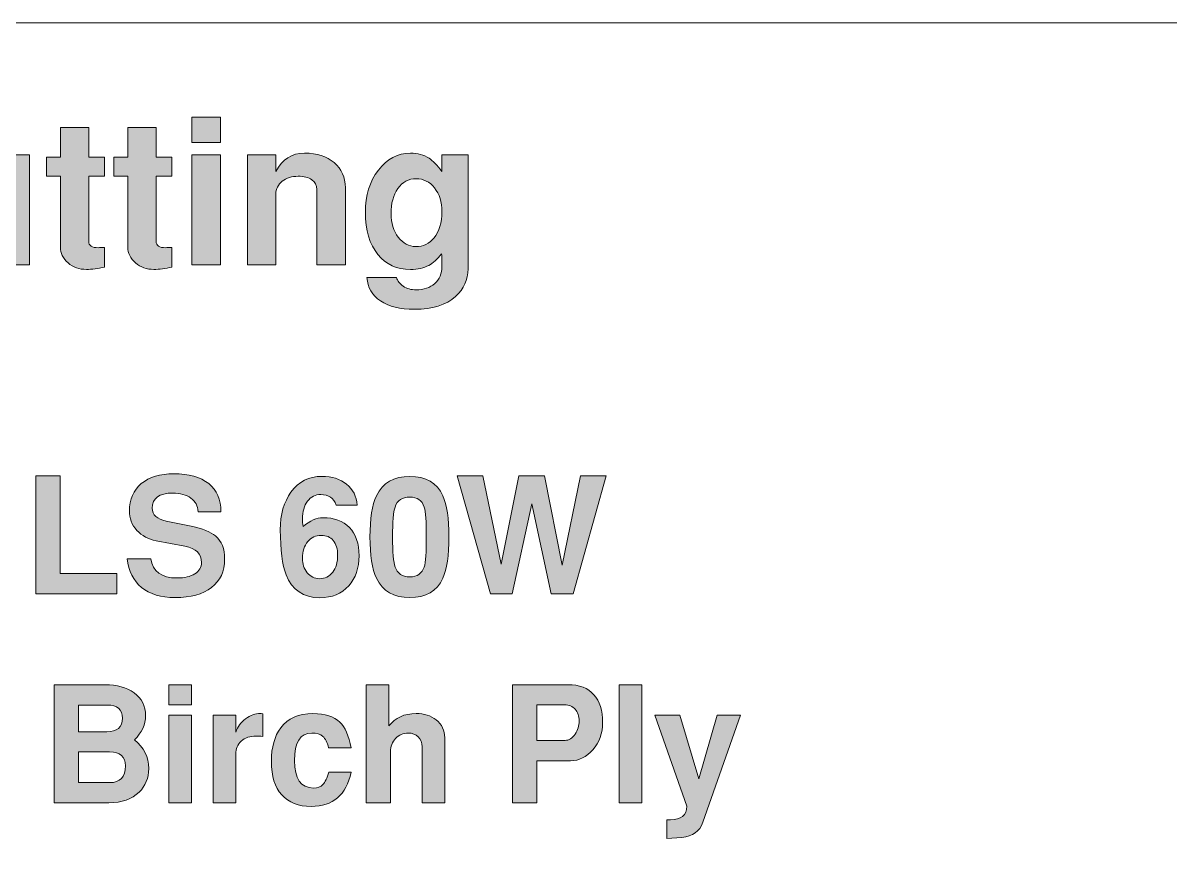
# Model space of a CAD drawing. Header units: inches. Extents: x 0.86 to 4.8, y -4.42 to -0.47.
# Drawn here: x 1.957 to 3.137, y -1.322 to -0.467 of the extents above; entities that cross this region are included whole.
import ezdxf

# ---------------------------------------------------------------- set-up
doc = ezdxf.new("R2010")
doc.units = ezdxf.units.IN
doc.header["$MEASUREMENT"] = 0
doc.layers.add('Layer 1', color=7, linetype='Continuous')

# ---------------------------------------------------------------- blocks, each defined once
blk = doc.blocks.new('block 2')
at = {"layer": 'Layer 1', "true_color": 0xed1f24}
h = blk.add_hatch(color=240, dxfattribs=at)
h.dxf.hatch_style = 2
h.paths.add_polyline_path([(2.1598, -0.5901), (2.1306, -0.5901), (2.1306, -0.564), (2.1598, -0.564)])
h.paths.add_polyline_path([(2.1598, -0.7159), (2.1306, -0.7159), (2.1306, -0.603), (2.1598, -0.603)])
h = blk.add_hatch(color=240, dxfattribs=at)
h.dxf.hatch_style = 2
edge = h.paths.add_edge_path()
edge.add_spline(control_points=[(2.0406, -0.7182), (2.0338, -0.7199), (2.0277, -0.7207), (2.0221, -0.7207), (2.0147, -0.7207), (2.0084, -0.7184), (2.0031, -0.7139), (1.9979, -0.7094), (1.9952, -0.704), (1.9952, -0.6978), (1.9952, -0.6978), (1.9952, -0.6247), (1.9952, -0.6247), (1.9952, -0.6247), (1.9809, -0.6247), (1.9809, -0.6247), (1.9809, -0.6247), (1.9809, -0.6053), (1.9809, -0.6053), (1.9809, -0.6053), (1.9952, -0.6053), (1.9952, -0.6053), (1.9952, -0.6053), (1.9952, -0.5747), (1.9952, -0.5747), (1.9952, -0.5747), (2.0244, -0.5747), (2.0244, -0.5747), (2.0244, -0.5747), (2.0244, -0.6053), (2.0244, -0.6053), (2.0244, -0.6053), (2.0406, -0.6053), (2.0406, -0.6053), (2.0406, -0.6053), (2.0406, -0.6247), (2.0406, -0.6247), (2.0406, -0.6247), (2.0244, -0.6247), (2.0244, -0.6247), (2.0244, -0.6247), (2.0244, -0.6919), (2.0244, -0.6919), (2.0244, -0.6962), (2.0277, -0.6984), (2.0342, -0.6984), (2.0357, -0.6983), (2.0379, -0.6981), (2.0406, -0.698), (2.0406, -0.698), (2.0406, -0.7182), (2.0406, -0.7182)], knot_values=[0, 0, 0, 0, 1, 1, 1, 2, 2, 2, 3, 3, 3, 4, 4, 4, 5, 5, 5, 6, 6, 6, 7, 7, 7, 8, 8, 8, 9, 9, 9, 10, 10, 10, 11, 11, 11, 12, 12, 12, 13, 13, 13, 14, 14, 14, 15, 15, 15, 16, 16, 16, 17, 17, 17, 17], degree=3, periodic=1)
h = blk.add_hatch(color=240, dxfattribs=at)
h.dxf.hatch_style = 2
edge = h.paths.add_edge_path()
edge.add_spline(control_points=[(2.11, -0.7182), (2.1032, -0.7199), (2.097, -0.7207), (2.0915, -0.7207), (2.0841, -0.7207), (2.0778, -0.7184), (2.0725, -0.7139), (2.0672, -0.7094), (2.0646, -0.704), (2.0646, -0.6978), (2.0646, -0.6978), (2.0646, -0.6247), (2.0646, -0.6247), (2.0646, -0.6247), (2.0502, -0.6247), (2.0502, -0.6247), (2.0502, -0.6247), (2.0502, -0.6053), (2.0502, -0.6053), (2.0502, -0.6053), (2.0646, -0.6053), (2.0646, -0.6053), (2.0646, -0.6053), (2.0646, -0.5747), (2.0646, -0.5747), (2.0646, -0.5747), (2.0938, -0.5747), (2.0938, -0.5747), (2.0938, -0.5747), (2.0938, -0.6053), (2.0938, -0.6053), (2.0938, -0.6053), (2.11, -0.6053), (2.11, -0.6053), (2.11, -0.6053), (2.11, -0.6247), (2.11, -0.6247), (2.11, -0.6247), (2.0938, -0.6247), (2.0938, -0.6247), (2.0938, -0.6247), (2.0938, -0.6919), (2.0938, -0.6919), (2.0938, -0.6962), (2.097, -0.6984), (2.1036, -0.6984), (2.1051, -0.6983), (2.1072, -0.6981), (2.11, -0.698), (2.11, -0.698), (2.11, -0.7182), (2.11, -0.7182)], knot_values=[0, 0, 0, 0, 1, 1, 1, 2, 2, 2, 3, 3, 3, 4, 4, 4, 5, 5, 5, 6, 6, 6, 7, 7, 7, 8, 8, 8, 9, 9, 9, 10, 10, 10, 11, 11, 11, 12, 12, 12, 13, 13, 13, 14, 14, 14, 15, 15, 15, 16, 16, 16, 17, 17, 17, 17], degree=3, periodic=1)
h = blk.add_hatch(color=240, dxfattribs=at)
h.dxf.hatch_style = 2
edge = h.paths.add_edge_path()
edge.add_spline(control_points=[(2.2884, -0.7159), (2.2884, -0.7159), (2.2592, -0.7159), (2.2592, -0.7159), (2.2592, -0.7159), (2.2592, -0.6384), (2.2592, -0.6384), (2.2592, -0.6342), (2.2574, -0.6309), (2.254, -0.6285), (2.2505, -0.6261), (2.2458, -0.6249), (2.2398, -0.6249), (2.2333, -0.6249), (2.2278, -0.6266), (2.2235, -0.6301), (2.2191, -0.6335), (2.2169, -0.6379), (2.2169, -0.6432), (2.2169, -0.6432), (2.2169, -0.7159), (2.2169, -0.7159), (2.2169, -0.7159), (2.1877, -0.7159), (2.1877, -0.7159), (2.1877, -0.7159), (2.1877, -0.603), (2.1877, -0.603), (2.1877, -0.603), (2.2169, -0.603), (2.2169, -0.603), (2.2169, -0.603), (2.2169, -0.6199), (2.2169, -0.6199), (2.2234, -0.6074), (2.2333, -0.6011), (2.2465, -0.6011), (2.2591, -0.6011), (2.2693, -0.6044), (2.2769, -0.6109), (2.2845, -0.6174), (2.2884, -0.626), (2.2884, -0.6367), (2.2884, -0.6367), (2.2884, -0.7159), (2.2884, -0.7159)], knot_values=[0, 0, 0, 0, 1, 1, 1, 2, 2, 2, 3, 3, 3, 4, 4, 4, 5, 5, 5, 6, 6, 6, 7, 7, 7, 8, 8, 8, 9, 9, 9, 10, 10, 10, 11, 11, 11, 12, 12, 12, 13, 13, 13, 14, 14, 14, 15, 15, 15, 15], degree=3, periodic=1)
h = blk.add_hatch(color=240, dxfattribs=at)
h.dxf.hatch_style = 2
edge = h.paths.add_edge_path()
edge.add_spline(control_points=[(2.4146, -0.7201), (2.4146, -0.7313), (2.4104, -0.7408), (2.4019, -0.7484), (2.392, -0.7573), (2.3779, -0.7617), (2.3596, -0.7617), (2.3447, -0.7617), (2.333, -0.7589), (2.3245, -0.7531), (2.316, -0.7473), (2.3113, -0.7393), (2.3106, -0.729), (2.3106, -0.729), (2.3412, -0.729), (2.3412, -0.729), (2.3419, -0.7324), (2.3442, -0.7353), (2.3479, -0.7379), (2.3517, -0.7405), (2.3562, -0.7417), (2.3613, -0.7417), (2.3691, -0.7417), (2.3755, -0.7395), (2.3804, -0.7352), (2.3853, -0.7308), (2.3877, -0.725), (2.3877, -0.7178), (2.3877, -0.7103), (2.3877, -0.7059), (2.3875, -0.7047), (2.3829, -0.7103), (2.3785, -0.7143), (2.3743, -0.7165), (2.3693, -0.7193), (2.3629, -0.7207), (2.3553, -0.7207), (2.3413, -0.7207), (2.3302, -0.7156), (2.322, -0.7055), (2.3133, -0.6949), (2.309, -0.6804), (2.309, -0.6619), (2.309, -0.6447), (2.3134, -0.6303), (2.3224, -0.6186), (2.3313, -0.6069), (2.3423, -0.6011), (2.3555, -0.6011), (2.3629, -0.6011), (2.3692, -0.6029), (2.3745, -0.6063), (2.3784, -0.609), (2.3828, -0.6135), (2.3877, -0.6199), (2.3877, -0.6199), (2.3877, -0.603), (2.3877, -0.603), (2.3877, -0.603), (2.4146, -0.603), (2.4146, -0.603), (2.4146, -0.603), (2.4146, -0.7201), (2.4146, -0.7201)], knot_values=[0, 0, 0, 0, 1, 1, 1, 2, 2, 2, 3, 3, 3, 4, 4, 4, 5, 5, 5, 6, 6, 6, 7, 7, 7, 8, 8, 8, 9, 9, 9, 10, 10, 10, 11, 11, 11, 12, 12, 12, 13, 13, 13, 14, 14, 14, 15, 15, 15, 16, 16, 16, 17, 17, 17, 18, 18, 18, 19, 19, 19, 20, 20, 20, 21, 21, 21, 21], degree=3, periodic=1)
edge = h.paths.add_edge_path()
edge.add_spline(control_points=[(2.3877, -0.6611), (2.3877, -0.6514), (2.3852, -0.6433), (2.3802, -0.6369), (2.3752, -0.6306), (2.3689, -0.6274), (2.3613, -0.6274), (2.3535, -0.6274), (2.3472, -0.6307), (2.3425, -0.6375), (2.3378, -0.6442), (2.3354, -0.6528), (2.3354, -0.6634), (2.3354, -0.673), (2.3379, -0.681), (2.3428, -0.6875), (2.3478, -0.6939), (2.3538, -0.6972), (2.3608, -0.6972), (2.3686, -0.6972), (2.3749, -0.6942), (2.3798, -0.6882), (2.3851, -0.6817), (2.3877, -0.6726), (2.3877, -0.6611)], knot_values=[0, 0, 0, 0, 1, 1, 1, 2, 2, 2, 3, 3, 3, 4, 4, 4, 5, 5, 5, 6, 6, 6, 7, 7, 7, 8, 8, 8, 8], degree=3, periodic=1)
h = blk.add_hatch(color=240, dxfattribs=at)
h.dxf.hatch_style = 2
edge = h.paths.add_edge_path()
edge.add_spline(control_points=[(1.9634, -0.7159), (1.9634, -0.7159), (1.9342, -0.7159), (1.9342, -0.7159), (1.9342, -0.7159), (1.9342, -0.7024), (1.9342, -0.7024), (1.9265, -0.7144), (1.9157, -0.7205), (1.9017, -0.7205), (1.8892, -0.7205), (1.8795, -0.7167), (1.8725, -0.7092), (1.866, -0.7023), (1.8627, -0.6933), (1.8627, -0.6824), (1.8627, -0.6824), (1.8627, -0.603), (1.8627, -0.603), (1.8627, -0.603), (1.8919, -0.603), (1.8919, -0.603), (1.8919, -0.603), (1.8919, -0.6801), (1.8919, -0.6801), (1.8919, -0.6847), (1.8936, -0.6883), (1.8971, -0.6909), (1.9006, -0.6935), (1.9052, -0.6949), (1.9111, -0.6949), (1.9173, -0.6949), (1.9227, -0.6931), (1.9273, -0.6894), (1.9319, -0.6858), (1.9342, -0.6816), (1.9342, -0.6767), (1.9342, -0.6767), (1.9342, -0.603), (1.9342, -0.603), (1.9342, -0.603), (1.9634, -0.603), (1.9634, -0.603), (1.9634, -0.603), (1.9634, -0.7159), (1.9634, -0.7159)], knot_values=[0, 0, 0, 0, 1, 1, 1, 2, 2, 2, 3, 3, 3, 4, 4, 4, 5, 5, 5, 6, 6, 6, 7, 7, 7, 8, 8, 8, 9, 9, 9, 10, 10, 10, 11, 11, 11, 12, 12, 12, 13, 13, 13, 14, 14, 14, 15, 15, 15, 15], degree=3, periodic=1)
at = {"layer": 'Layer 1', "lineweight": 0}
for points in [[(2.1598, -0.5901), (2.1306, -0.5901), (2.1306, -0.564), (2.1598, -0.564), (2.1598, -0.5901)], [(2.1598, -0.7159), (2.1306, -0.7159), (2.1306, -0.603), (2.1598, -0.603), (2.1598, -0.7159)]]:
    blk.add_lwpolyline(points, dxfattribs=at)
for points, knots in [([(2.0406, -0.7182), (2.0338, -0.7199), (2.0277, -0.7207), (2.0221, -0.7207), (2.0147, -0.7207), (2.0084, -0.7184), (2.0031, -0.7139), (1.9979, -0.7094), (1.9952, -0.704), (1.9952, -0.6978), (1.9952, -0.6978), (1.9952, -0.6247), (1.9952, -0.6247), (1.9952, -0.6247), (1.9809, -0.6247), (1.9809, -0.6247), (1.9809, -0.6247), (1.9809, -0.6053), (1.9809, -0.6053), (1.9809, -0.6053), (1.9952, -0.6053), (1.9952, -0.6053), (1.9952, -0.6053), (1.9952, -0.5747), (1.9952, -0.5747), (1.9952, -0.5747), (2.0244, -0.5747), (2.0244, -0.5747), (2.0244, -0.5747), (2.0244, -0.6053), (2.0244, -0.6053), (2.0244, -0.6053), (2.0406, -0.6053), (2.0406, -0.6053), (2.0406, -0.6053), (2.0406, -0.6247), (2.0406, -0.6247), (2.0406, -0.6247), (2.0244, -0.6247), (2.0244, -0.6247), (2.0244, -0.6247), (2.0244, -0.6919), (2.0244, -0.6919), (2.0244, -0.6962), (2.0277, -0.6984), (2.0342, -0.6984), (2.0357, -0.6983), (2.0379, -0.6981), (2.0406, -0.698), (2.0406, -0.698), (2.0406, -0.7182), (2.0406, -0.7182)], [0, 0, 0, 0, 1, 1, 1, 2, 2, 2, 3, 3, 3, 4, 4, 4, 5, 5, 5, 6, 6, 6, 7, 7, 7, 8, 8, 8, 9, 9, 9, 10, 10, 10, 11, 11, 11, 12, 12, 12, 13, 13, 13, 14, 14, 14, 15, 15, 15, 16, 16, 16, 17, 17, 17, 17]), ([(2.11, -0.7182), (2.1032, -0.7199), (2.097, -0.7207), (2.0915, -0.7207), (2.0841, -0.7207), (2.0778, -0.7184), (2.0725, -0.7139), (2.0672, -0.7094), (2.0646, -0.704), (2.0646, -0.6978), (2.0646, -0.6978), (2.0646, -0.6247), (2.0646, -0.6247), (2.0646, -0.6247), (2.0502, -0.6247), (2.0502, -0.6247), (2.0502, -0.6247), (2.0502, -0.6053), (2.0502, -0.6053), (2.0502, -0.6053), (2.0646, -0.6053), (2.0646, -0.6053), (2.0646, -0.6053), (2.0646, -0.5747), (2.0646, -0.5747), (2.0646, -0.5747), (2.0938, -0.5747), (2.0938, -0.5747), (2.0938, -0.5747), (2.0938, -0.6053), (2.0938, -0.6053), (2.0938, -0.6053), (2.11, -0.6053), (2.11, -0.6053), (2.11, -0.6053), (2.11, -0.6247), (2.11, -0.6247), (2.11, -0.6247), (2.0938, -0.6247), (2.0938, -0.6247), (2.0938, -0.6247), (2.0938, -0.6919), (2.0938, -0.6919), (2.0938, -0.6962), (2.097, -0.6984), (2.1036, -0.6984), (2.1051, -0.6983), (2.1072, -0.6981), (2.11, -0.698), (2.11, -0.698), (2.11, -0.7182), (2.11, -0.7182)], [0, 0, 0, 0, 1, 1, 1, 2, 2, 2, 3, 3, 3, 4, 4, 4, 5, 5, 5, 6, 6, 6, 7, 7, 7, 8, 8, 8, 9, 9, 9, 10, 10, 10, 11, 11, 11, 12, 12, 12, 13, 13, 13, 14, 14, 14, 15, 15, 15, 16, 16, 16, 17, 17, 17, 17]), ([(2.2884, -0.7159), (2.2884, -0.7159), (2.2592, -0.7159), (2.2592, -0.7159), (2.2592, -0.7159), (2.2592, -0.6384), (2.2592, -0.6384), (2.2592, -0.6342), (2.2574, -0.6309), (2.254, -0.6285), (2.2505, -0.6261), (2.2458, -0.6249), (2.2398, -0.6249), (2.2333, -0.6249), (2.2278, -0.6266), (2.2235, -0.6301), (2.2191, -0.6335), (2.2169, -0.6379), (2.2169, -0.6432), (2.2169, -0.6432), (2.2169, -0.7159), (2.2169, -0.7159), (2.2169, -0.7159), (2.1877, -0.7159), (2.1877, -0.7159), (2.1877, -0.7159), (2.1877, -0.603), (2.1877, -0.603), (2.1877, -0.603), (2.2169, -0.603), (2.2169, -0.603), (2.2169, -0.603), (2.2169, -0.6199), (2.2169, -0.6199), (2.2234, -0.6074), (2.2333, -0.6011), (2.2465, -0.6011), (2.2591, -0.6011), (2.2693, -0.6044), (2.2769, -0.6109), (2.2845, -0.6174), (2.2884, -0.626), (2.2884, -0.6367), (2.2884, -0.6367), (2.2884, -0.7159), (2.2884, -0.7159)], [0, 0, 0, 0, 1, 1, 1, 2, 2, 2, 3, 3, 3, 4, 4, 4, 5, 5, 5, 6, 6, 6, 7, 7, 7, 8, 8, 8, 9, 9, 9, 10, 10, 10, 11, 11, 11, 12, 12, 12, 13, 13, 13, 14, 14, 14, 15, 15, 15, 15]), ([(2.4146, -0.7201), (2.4146, -0.7313), (2.4104, -0.7408), (2.4019, -0.7484), (2.392, -0.7573), (2.3779, -0.7617), (2.3596, -0.7617), (2.3447, -0.7617), (2.333, -0.7589), (2.3245, -0.7531), (2.316, -0.7473), (2.3113, -0.7393), (2.3106, -0.729), (2.3106, -0.729), (2.3412, -0.729), (2.3412, -0.729), (2.3419, -0.7324), (2.3442, -0.7353), (2.3479, -0.7379), (2.3517, -0.7405), (2.3562, -0.7417), (2.3613, -0.7417), (2.3691, -0.7417), (2.3755, -0.7395), (2.3804, -0.7352), (2.3853, -0.7308), (2.3877, -0.725), (2.3877, -0.7178), (2.3877, -0.7103), (2.3877, -0.7059), (2.3875, -0.7047), (2.3829, -0.7103), (2.3785, -0.7143), (2.3743, -0.7165), (2.3693, -0.7193), (2.3629, -0.7207), (2.3553, -0.7207), (2.3413, -0.7207), (2.3302, -0.7156), (2.322, -0.7055), (2.3133, -0.6949), (2.309, -0.6804), (2.309, -0.6619), (2.309, -0.6447), (2.3134, -0.6303), (2.3224, -0.6186), (2.3313, -0.6069), (2.3423, -0.6011), (2.3555, -0.6011), (2.3629, -0.6011), (2.3692, -0.6029), (2.3745, -0.6063), (2.3784, -0.609), (2.3828, -0.6135), (2.3877, -0.6199), (2.3877, -0.6199), (2.3877, -0.603), (2.3877, -0.603), (2.3877, -0.603), (2.4146, -0.603), (2.4146, -0.603), (2.4146, -0.603), (2.4146, -0.7201), (2.4146, -0.7201)], [0, 0, 0, 0, 1, 1, 1, 2, 2, 2, 3, 3, 3, 4, 4, 4, 5, 5, 5, 6, 6, 6, 7, 7, 7, 8, 8, 8, 9, 9, 9, 10, 10, 10, 11, 11, 11, 12, 12, 12, 13, 13, 13, 14, 14, 14, 15, 15, 15, 16, 16, 16, 17, 17, 17, 18, 18, 18, 19, 19, 19, 20, 20, 20, 21, 21, 21, 21]), ([(1.9634, -0.7159), (1.9634, -0.7159), (1.9342, -0.7159), (1.9342, -0.7159), (1.9342, -0.7159), (1.9342, -0.7024), (1.9342, -0.7024), (1.9265, -0.7144), (1.9157, -0.7205), (1.9017, -0.7205), (1.8892, -0.7205), (1.8795, -0.7167), (1.8725, -0.7092), (1.866, -0.7023), (1.8627, -0.6933), (1.8627, -0.6824), (1.8627, -0.6824), (1.8627, -0.603), (1.8627, -0.603), (1.8627, -0.603), (1.8919, -0.603), (1.8919, -0.603), (1.8919, -0.603), (1.8919, -0.6801), (1.8919, -0.6801), (1.8919, -0.6847), (1.8936, -0.6883), (1.8971, -0.6909), (1.9006, -0.6935), (1.9052, -0.6949), (1.9111, -0.6949), (1.9173, -0.6949), (1.9227, -0.6931), (1.9273, -0.6894), (1.9319, -0.6858), (1.9342, -0.6816), (1.9342, -0.6767), (1.9342, -0.6767), (1.9342, -0.603), (1.9342, -0.603), (1.9342, -0.603), (1.9634, -0.603), (1.9634, -0.603), (1.9634, -0.603), (1.9634, -0.7159), (1.9634, -0.7159)], [0, 0, 0, 0, 1, 1, 1, 2, 2, 2, 3, 3, 3, 4, 4, 4, 5, 5, 5, 6, 6, 6, 7, 7, 7, 8, 8, 8, 9, 9, 9, 10, 10, 10, 11, 11, 11, 12, 12, 12, 13, 13, 13, 14, 14, 14, 15, 15, 15, 15]), ([(2.3877, -0.6611), (2.3877, -0.6514), (2.3852, -0.6433), (2.3802, -0.6369), (2.3752, -0.6306), (2.3689, -0.6274), (2.3613, -0.6274), (2.3535, -0.6274), (2.3472, -0.6307), (2.3425, -0.6375), (2.3378, -0.6442), (2.3354, -0.6528), (2.3354, -0.6634), (2.3354, -0.673), (2.3379, -0.681), (2.3428, -0.6875), (2.3478, -0.6939), (2.3538, -0.6972), (2.3608, -0.6972), (2.3686, -0.6972), (2.3749, -0.6942), (2.3798, -0.6882), (2.3851, -0.6817), (2.3877, -0.6726), (2.3877, -0.6611)], [0, 0, 0, 0, 1, 1, 1, 2, 2, 2, 3, 3, 3, 4, 4, 4, 5, 5, 5, 6, 6, 6, 7, 7, 7, 8, 8, 8, 8])]:
    blk.add_open_spline(points, degree=3, knots=knots, dxfattribs=at)
blk = doc.blocks.new('block 15')
at = {"layer": 'Layer 1', "color": 240, "lineweight": 5, "true_color": 0xed1f24}
blk.add_lwpolyline([(4.7956, -4.4213), (0.8585, -4.4213), (0.8585, -0.4672), (4.7956, -0.4672), (4.7956, -4.4213)], dxfattribs=at)
blk = doc.blocks.new('block 20')
at = {"layer": 'Layer 1', "true_color": 0xed1f24}
h = blk.add_hatch(color=240, dxfattribs=at)
h.dxf.hatch_style = 2
edge = h.paths.add_edge_path()
edge.add_spline(control_points=[(2.0861, -1.234), (2.0861, -1.2437), (2.0828, -1.2518), (2.0763, -1.2582), (2.0688, -1.2655), (2.0584, -1.2692), (2.0451, -1.2692), (2.0451, -1.2692), (1.9889, -1.2692), (1.9889, -1.2692), (1.9889, -1.2692), (1.9889, -1.1477), (1.9889, -1.1477), (1.9889, -1.1477), (2.0416, -1.1477), (2.0416, -1.1477), (2.0533, -1.1477), (2.0631, -1.1505), (2.071, -1.1562), (2.079, -1.1619), (2.0829, -1.1696), (2.0829, -1.1794), (2.0829, -1.1887), (2.0791, -1.197), (2.0714, -1.2044), (2.0812, -1.2122), (2.0861, -1.222), (2.0861, -1.234)], knot_values=[0, 0, 0, 0, 1, 1, 1, 2, 2, 2, 3, 3, 3, 4, 4, 4, 5, 5, 5, 6, 6, 6, 7, 7, 7, 8, 8, 8, 9, 9, 9, 9], degree=3, periodic=1)
edge = h.paths.add_edge_path()
edge.add_spline(control_points=[(2.0591, -1.182), (2.0591, -1.1732), (2.0539, -1.1687), (2.0436, -1.1687), (2.0436, -1.1687), (2.0139, -1.1687), (2.0139, -1.1687), (2.0139, -1.1687), (2.0139, -1.1962), (2.0139, -1.1962), (2.0139, -1.1962), (2.0429, -1.1962), (2.0429, -1.1962), (2.0537, -1.1962), (2.0591, -1.1915), (2.0591, -1.182)], knot_values=[0, 0, 0, 0, 1, 1, 1, 2, 2, 2, 3, 3, 3, 4, 4, 4, 5, 5, 5, 5], degree=3, periodic=1)
edge = h.paths.add_edge_path()
edge.add_spline(control_points=[(2.0623, -1.2312), (2.0623, -1.2217), (2.0568, -1.2169), (2.0459, -1.2169), (2.0459, -1.2169), (2.0139, -1.2169), (2.0139, -1.2169), (2.0139, -1.2169), (2.0139, -1.2484), (2.0139, -1.2484), (2.0139, -1.2484), (2.0459, -1.2484), (2.0459, -1.2484), (2.0568, -1.2484), (2.0623, -1.2427), (2.0623, -1.2312)], knot_values=[0, 0, 0, 0, 1, 1, 1, 2, 2, 2, 3, 3, 3, 4, 4, 4, 5, 5, 5, 5], degree=3, periodic=1)
h = blk.add_hatch(color=240, dxfattribs=at)
h.dxf.hatch_style = 2
h.paths.add_polyline_path([(2.1303, -1.1685), (2.1069, -1.1685), (2.1069, -1.1477), (2.1303, -1.1477)])
h.paths.add_polyline_path([(2.1303, -1.2692), (2.1069, -1.2692), (2.1069, -1.1789), (2.1303, -1.1789)])
h = blk.add_hatch(color=240, dxfattribs=at)
h.dxf.hatch_style = 2
edge = h.paths.add_edge_path()
edge.add_spline(control_points=[(2.3906, -1.2692), (2.3906, -1.2692), (2.3673, -1.2692), (2.3673, -1.2692), (2.3673, -1.2692), (2.3673, -1.2116), (2.3673, -1.2116), (2.3673, -1.2072), (2.3659, -1.2038), (2.3633, -1.2013), (2.3606, -1.1988), (2.3572, -1.1975), (2.3531, -1.1975), (2.3479, -1.1975), (2.3435, -1.1994), (2.3401, -1.203), (2.3367, -1.2066), (2.3349, -1.2111), (2.3349, -1.2166), (2.3349, -1.2166), (2.3349, -1.2692), (2.3349, -1.2692), (2.3349, -1.2692), (2.3099, -1.2692), (2.3099, -1.2692), (2.3099, -1.2692), (2.3099, -1.1477), (2.3099, -1.1477), (2.3099, -1.1477), (2.3333, -1.1477), (2.3333, -1.1477), (2.3333, -1.1477), (2.3333, -1.1902), (2.3333, -1.1902), (2.3396, -1.1817), (2.3489, -1.1774), (2.3613, -1.1774), (2.3694, -1.1774), (2.3762, -1.1795), (2.3818, -1.1839), (2.3877, -1.1885), (2.3906, -1.1947), (2.3906, -1.2022), (2.3906, -1.2022), (2.3906, -1.2692), (2.3906, -1.2692)], knot_values=[0, 0, 0, 0, 1, 1, 1, 2, 2, 2, 3, 3, 3, 4, 4, 4, 5, 5, 5, 6, 6, 6, 7, 7, 7, 8, 8, 8, 9, 9, 9, 10, 10, 10, 11, 11, 11, 12, 12, 12, 13, 13, 13, 14, 14, 14, 15, 15, 15, 15], degree=3, periodic=1)
h = blk.add_hatch(color=240, dxfattribs=at)
h.dxf.hatch_style = 2
edge = h.paths.add_edge_path()
edge.add_spline(control_points=[(2.5531, -1.1865), (2.5531, -1.1978), (2.5498, -1.2071), (2.5431, -1.2146), (2.5364, -1.2221), (2.5288, -1.2259), (2.5201, -1.2259), (2.5201, -1.2259), (2.4853, -1.2259), (2.4853, -1.2259), (2.4853, -1.2259), (2.4853, -1.2692), (2.4853, -1.2692), (2.4853, -1.2692), (2.4603, -1.2692), (2.4603, -1.2692), (2.4603, -1.2692), (2.4603, -1.1477), (2.4603, -1.1477), (2.4603, -1.1477), (2.5174, -1.1477), (2.5174, -1.1477), (2.5292, -1.1477), (2.5381, -1.1512), (2.5441, -1.158), (2.5501, -1.1649), (2.5531, -1.1744), (2.5531, -1.1865)], knot_values=[0, 0, 0, 0, 1, 1, 1, 2, 2, 2, 3, 3, 3, 4, 4, 4, 5, 5, 5, 6, 6, 6, 7, 7, 7, 8, 8, 8, 9, 9, 9, 9], degree=3, periodic=1)
edge = h.paths.add_edge_path()
edge.add_spline(control_points=[(2.5289, -1.185), (2.5289, -1.18), (2.5276, -1.176), (2.5249, -1.173), (2.5223, -1.17), (2.5185, -1.1685), (2.5138, -1.1685), (2.5138, -1.1685), (2.4853, -1.1685), (2.4853, -1.1685), (2.4853, -1.1685), (2.4853, -1.205), (2.4853, -1.205), (2.4853, -1.205), (2.5144, -1.205), (2.5144, -1.205), (2.5184, -1.205), (2.5219, -1.2029), (2.5248, -1.1985), (2.5275, -1.1945), (2.5289, -1.19), (2.5289, -1.185)], knot_values=[0, 0, 0, 0, 1, 1, 1, 2, 2, 2, 3, 3, 3, 4, 4, 4, 5, 5, 5, 6, 6, 6, 7, 7, 7, 7], degree=3, periodic=1)
h = blk.add_hatch(color=240, dxfattribs=at)
h.dxf.hatch_style = 2
h.paths.add_polyline_path([(2.5934, -1.2692), (2.5701, -1.2692), (2.5701, -1.1477), (2.5934, -1.1477)])
h = blk.add_hatch(color=240, dxfattribs=at)
h.dxf.hatch_style = 2
edge = h.paths.add_edge_path()
edge.add_spline(control_points=[(2.2036, -1.201), (2.2005, -1.2007), (2.1982, -1.2005), (2.1968, -1.2005), (2.1902, -1.2005), (2.1851, -1.2023), (2.1813, -1.2058), (2.1776, -1.2093), (2.1758, -1.2137), (2.1758, -1.219), (2.1758, -1.219), (2.1758, -1.2692), (2.1758, -1.2692), (2.1758, -1.2692), (2.1524, -1.2692), (2.1524, -1.2692), (2.1524, -1.2692), (2.1524, -1.1789), (2.1524, -1.1789), (2.1524, -1.1789), (2.1758, -1.1789), (2.1758, -1.1789), (2.1758, -1.1789), (2.1758, -1.1964), (2.1758, -1.1964), (2.1774, -1.191), (2.1808, -1.1865), (2.1858, -1.1829), (2.1908, -1.1792), (2.1958, -1.1774), (2.2008, -1.1774), (2.2013, -1.1774), (2.2023, -1.1775), (2.2036, -1.1777), (2.2036, -1.1777), (2.2036, -1.201), (2.2036, -1.201)], knot_values=[0, 0, 0, 0, 1, 1, 1, 2, 2, 2, 3, 3, 3, 4, 4, 4, 5, 5, 5, 6, 6, 6, 7, 7, 7, 8, 8, 8, 9, 9, 9, 10, 10, 10, 11, 11, 11, 12, 12, 12, 12], degree=3, periodic=1)
h = blk.add_hatch(color=240, dxfattribs=at)
h.dxf.hatch_style = 2
edge = h.paths.add_edge_path()
edge.add_spline(control_points=[(2.2943, -1.2377), (2.2894, -1.2612), (2.2758, -1.2729), (2.2534, -1.2729), (2.2402, -1.2729), (2.23, -1.269), (2.2229, -1.2611), (2.2158, -1.2533), (2.2123, -1.2418), (2.2123, -1.2265), (2.2123, -1.2121), (2.2155, -1.2006), (2.2219, -1.192), (2.2293, -1.1823), (2.2403, -1.1774), (2.2551, -1.1774), (2.2675, -1.1774), (2.2768, -1.1803), (2.2828, -1.1862), (2.2881, -1.1914), (2.2919, -1.2002), (2.2943, -1.2125), (2.2943, -1.2125), (2.2712, -1.2125), (2.2712, -1.2125), (2.2699, -1.207), (2.2679, -1.2032), (2.2653, -1.2009), (2.2626, -1.1987), (2.2588, -1.1975), (2.2538, -1.1975), (2.242, -1.1975), (2.2361, -1.207), (2.2361, -1.2258), (2.2361, -1.2446), (2.2427, -1.254), (2.2558, -1.254), (2.2598, -1.254), (2.263, -1.2528), (2.2653, -1.2504), (2.2676, -1.2479), (2.2696, -1.2437), (2.2714, -1.2377), (2.2714, -1.2377), (2.2943, -1.2377), (2.2943, -1.2377)], knot_values=[0, 0, 0, 0, 1, 1, 1, 2, 2, 2, 3, 3, 3, 4, 4, 4, 5, 5, 5, 6, 6, 6, 7, 7, 7, 8, 8, 8, 9, 9, 9, 10, 10, 10, 11, 11, 11, 12, 12, 12, 13, 13, 13, 14, 14, 14, 15, 15, 15, 15], degree=3, periodic=1)
h = blk.add_hatch(color=240, dxfattribs=at)
h.dxf.hatch_style = 2
edge = h.paths.add_edge_path()
edge.add_spline(control_points=[(2.6949, -1.1789), (2.6949, -1.1789), (2.6563, -1.2892), (2.6563, -1.2892), (2.6529, -1.2987), (2.6457, -1.3038), (2.6346, -1.3047), (2.6346, -1.3047), (2.6193, -1.3059), (2.6193, -1.3059), (2.6193, -1.3059), (2.6193, -1.2867), (2.6193, -1.2867), (2.6193, -1.2867), (2.6228, -1.2867), (2.6228, -1.2867), (2.634, -1.2867), (2.6396, -1.282), (2.6396, -1.2727), (2.6396, -1.2727), (2.6068, -1.1789), (2.6068, -1.1789), (2.6068, -1.1789), (2.6326, -1.1789), (2.6326, -1.1789), (2.6326, -1.1789), (2.6521, -1.2444), (2.6521, -1.2444), (2.6521, -1.2444), (2.6709, -1.1789), (2.6709, -1.1789), (2.6709, -1.1789), (2.6949, -1.1789), (2.6949, -1.1789)], knot_values=[0, 0, 0, 0, 1, 1, 1, 2, 2, 2, 3, 3, 3, 4, 4, 4, 5, 5, 5, 6, 6, 6, 7, 7, 7, 8, 8, 8, 9, 9, 9, 10, 10, 10, 11, 11, 11, 11], degree=3, periodic=1)
at = {"layer": 'Layer 1', "lineweight": 0}
for points in [[(2.1303, -1.1685), (2.1069, -1.1685), (2.1069, -1.1477), (2.1303, -1.1477), (2.1303, -1.1685)], [(2.5934, -1.2692), (2.5701, -1.2692), (2.5701, -1.1477), (2.5934, -1.1477), (2.5934, -1.2692)], [(2.1303, -1.2692), (2.1069, -1.2692), (2.1069, -1.1789), (2.1303, -1.1789), (2.1303, -1.2692)]]:
    blk.add_lwpolyline(points, dxfattribs=at)
for points, knots in [([(2.0861, -1.234), (2.0861, -1.2437), (2.0828, -1.2518), (2.0763, -1.2582), (2.0688, -1.2655), (2.0584, -1.2692), (2.0451, -1.2692), (2.0451, -1.2692), (1.9889, -1.2692), (1.9889, -1.2692), (1.9889, -1.2692), (1.9889, -1.1477), (1.9889, -1.1477), (1.9889, -1.1477), (2.0416, -1.1477), (2.0416, -1.1477), (2.0533, -1.1477), (2.0631, -1.1505), (2.071, -1.1562), (2.079, -1.1619), (2.0829, -1.1696), (2.0829, -1.1794), (2.0829, -1.1887), (2.0791, -1.197), (2.0714, -1.2044), (2.0812, -1.2122), (2.0861, -1.222), (2.0861, -1.234)], [0, 0, 0, 0, 1, 1, 1, 2, 2, 2, 3, 3, 3, 4, 4, 4, 5, 5, 5, 6, 6, 6, 7, 7, 7, 8, 8, 8, 9, 9, 9, 9]), ([(2.3906, -1.2692), (2.3906, -1.2692), (2.3673, -1.2692), (2.3673, -1.2692), (2.3673, -1.2692), (2.3673, -1.2116), (2.3673, -1.2116), (2.3673, -1.2072), (2.3659, -1.2038), (2.3633, -1.2013), (2.3606, -1.1988), (2.3572, -1.1975), (2.3531, -1.1975), (2.3479, -1.1975), (2.3435, -1.1994), (2.3401, -1.203), (2.3367, -1.2066), (2.3349, -1.2111), (2.3349, -1.2166), (2.3349, -1.2166), (2.3349, -1.2692), (2.3349, -1.2692), (2.3349, -1.2692), (2.3099, -1.2692), (2.3099, -1.2692), (2.3099, -1.2692), (2.3099, -1.1477), (2.3099, -1.1477), (2.3099, -1.1477), (2.3333, -1.1477), (2.3333, -1.1477), (2.3333, -1.1477), (2.3333, -1.1902), (2.3333, -1.1902), (2.3396, -1.1817), (2.3489, -1.1774), (2.3613, -1.1774), (2.3694, -1.1774), (2.3762, -1.1795), (2.3818, -1.1839), (2.3877, -1.1885), (2.3906, -1.1947), (2.3906, -1.2022), (2.3906, -1.2022), (2.3906, -1.2692), (2.3906, -1.2692)], [0, 0, 0, 0, 1, 1, 1, 2, 2, 2, 3, 3, 3, 4, 4, 4, 5, 5, 5, 6, 6, 6, 7, 7, 7, 8, 8, 8, 9, 9, 9, 10, 10, 10, 11, 11, 11, 12, 12, 12, 13, 13, 13, 14, 14, 14, 15, 15, 15, 15]), ([(2.5531, -1.1865), (2.5531, -1.1978), (2.5498, -1.2071), (2.5431, -1.2146), (2.5364, -1.2221), (2.5288, -1.2259), (2.5201, -1.2259), (2.5201, -1.2259), (2.4853, -1.2259), (2.4853, -1.2259), (2.4853, -1.2259), (2.4853, -1.2692), (2.4853, -1.2692), (2.4853, -1.2692), (2.4603, -1.2692), (2.4603, -1.2692), (2.4603, -1.2692), (2.4603, -1.1477), (2.4603, -1.1477), (2.4603, -1.1477), (2.5174, -1.1477), (2.5174, -1.1477), (2.5292, -1.1477), (2.5381, -1.1512), (2.5441, -1.158), (2.5501, -1.1649), (2.5531, -1.1744), (2.5531, -1.1865)], [0, 0, 0, 0, 1, 1, 1, 2, 2, 2, 3, 3, 3, 4, 4, 4, 5, 5, 5, 6, 6, 6, 7, 7, 7, 8, 8, 8, 9, 9, 9, 9]), ([(2.0591, -1.182), (2.0591, -1.1732), (2.0539, -1.1687), (2.0436, -1.1687), (2.0436, -1.1687), (2.0139, -1.1687), (2.0139, -1.1687), (2.0139, -1.1687), (2.0139, -1.1962), (2.0139, -1.1962), (2.0139, -1.1962), (2.0429, -1.1962), (2.0429, -1.1962), (2.0537, -1.1962), (2.0591, -1.1915), (2.0591, -1.182)], [0, 0, 0, 0, 1, 1, 1, 2, 2, 2, 3, 3, 3, 4, 4, 4, 5, 5, 5, 5]), ([(2.2036, -1.201), (2.2005, -1.2007), (2.1982, -1.2005), (2.1968, -1.2005), (2.1902, -1.2005), (2.1851, -1.2023), (2.1813, -1.2058), (2.1776, -1.2093), (2.1758, -1.2137), (2.1758, -1.219), (2.1758, -1.219), (2.1758, -1.2692), (2.1758, -1.2692), (2.1758, -1.2692), (2.1524, -1.2692), (2.1524, -1.2692), (2.1524, -1.2692), (2.1524, -1.1789), (2.1524, -1.1789), (2.1524, -1.1789), (2.1758, -1.1789), (2.1758, -1.1789), (2.1758, -1.1789), (2.1758, -1.1964), (2.1758, -1.1964), (2.1774, -1.191), (2.1808, -1.1865), (2.1858, -1.1829), (2.1908, -1.1792), (2.1958, -1.1774), (2.2008, -1.1774), (2.2013, -1.1774), (2.2023, -1.1775), (2.2036, -1.1777), (2.2036, -1.1777), (2.2036, -1.201), (2.2036, -1.201)], [0, 0, 0, 0, 1, 1, 1, 2, 2, 2, 3, 3, 3, 4, 4, 4, 5, 5, 5, 6, 6, 6, 7, 7, 7, 8, 8, 8, 9, 9, 9, 10, 10, 10, 11, 11, 11, 12, 12, 12, 12]), ([(2.2943, -1.2377), (2.2894, -1.2612), (2.2758, -1.2729), (2.2534, -1.2729), (2.2402, -1.2729), (2.23, -1.269), (2.2229, -1.2611), (2.2158, -1.2533), (2.2123, -1.2418), (2.2123, -1.2265), (2.2123, -1.2121), (2.2155, -1.2006), (2.2219, -1.192), (2.2293, -1.1823), (2.2403, -1.1774), (2.2551, -1.1774), (2.2675, -1.1774), (2.2768, -1.1803), (2.2828, -1.1862), (2.2881, -1.1914), (2.2919, -1.2002), (2.2943, -1.2125), (2.2943, -1.2125), (2.2712, -1.2125), (2.2712, -1.2125), (2.2699, -1.207), (2.2679, -1.2032), (2.2653, -1.2009), (2.2626, -1.1987), (2.2588, -1.1975), (2.2538, -1.1975), (2.242, -1.1975), (2.2361, -1.207), (2.2361, -1.2258), (2.2361, -1.2446), (2.2427, -1.254), (2.2558, -1.254), (2.2598, -1.254), (2.263, -1.2528), (2.2653, -1.2504), (2.2676, -1.2479), (2.2696, -1.2437), (2.2714, -1.2377), (2.2714, -1.2377), (2.2943, -1.2377), (2.2943, -1.2377)], [0, 0, 0, 0, 1, 1, 1, 2, 2, 2, 3, 3, 3, 4, 4, 4, 5, 5, 5, 6, 6, 6, 7, 7, 7, 8, 8, 8, 9, 9, 9, 10, 10, 10, 11, 11, 11, 12, 12, 12, 13, 13, 13, 14, 14, 14, 15, 15, 15, 15]), ([(2.5289, -1.185), (2.5289, -1.18), (2.5276, -1.176), (2.5249, -1.173), (2.5223, -1.17), (2.5185, -1.1685), (2.5138, -1.1685), (2.5138, -1.1685), (2.4853, -1.1685), (2.4853, -1.1685), (2.4853, -1.1685), (2.4853, -1.205), (2.4853, -1.205), (2.4853, -1.205), (2.5144, -1.205), (2.5144, -1.205), (2.5184, -1.205), (2.5219, -1.2029), (2.5248, -1.1985), (2.5275, -1.1945), (2.5289, -1.19), (2.5289, -1.185)], [0, 0, 0, 0, 1, 1, 1, 2, 2, 2, 3, 3, 3, 4, 4, 4, 5, 5, 5, 6, 6, 6, 7, 7, 7, 7]), ([(2.6949, -1.1789), (2.6949, -1.1789), (2.6563, -1.2892), (2.6563, -1.2892), (2.6529, -1.2987), (2.6457, -1.3038), (2.6346, -1.3047), (2.6346, -1.3047), (2.6193, -1.3059), (2.6193, -1.3059), (2.6193, -1.3059), (2.6193, -1.2867), (2.6193, -1.2867), (2.6193, -1.2867), (2.6228, -1.2867), (2.6228, -1.2867), (2.634, -1.2867), (2.6396, -1.282), (2.6396, -1.2727), (2.6396, -1.2727), (2.6068, -1.1789), (2.6068, -1.1789), (2.6068, -1.1789), (2.6326, -1.1789), (2.6326, -1.1789), (2.6326, -1.1789), (2.6521, -1.2444), (2.6521, -1.2444), (2.6521, -1.2444), (2.6709, -1.1789), (2.6709, -1.1789), (2.6709, -1.1789), (2.6949, -1.1789), (2.6949, -1.1789)], [0, 0, 0, 0, 1, 1, 1, 2, 2, 2, 3, 3, 3, 4, 4, 4, 5, 5, 5, 6, 6, 6, 7, 7, 7, 8, 8, 8, 9, 9, 9, 10, 10, 10, 11, 11, 11, 11]), ([(2.0623, -1.2312), (2.0623, -1.2217), (2.0568, -1.2169), (2.0459, -1.2169), (2.0459, -1.2169), (2.0139, -1.2169), (2.0139, -1.2169), (2.0139, -1.2169), (2.0139, -1.2484), (2.0139, -1.2484), (2.0139, -1.2484), (2.0459, -1.2484), (2.0459, -1.2484), (2.0568, -1.2484), (2.0623, -1.2427), (2.0623, -1.2312)], [0, 0, 0, 0, 1, 1, 1, 2, 2, 2, 3, 3, 3, 4, 4, 4, 5, 5, 5, 5])]:
    blk.add_open_spline(points, degree=3, knots=knots, dxfattribs=at)
blk = doc.blocks.new('block 18')
at = {"layer": 'Layer 1'}
blk.add_blockref('block 20', (0, 0), dxfattribs=at)
blk = doc.blocks.new('block 26')
at = {"layer": 'Layer 1', "true_color": 0xed1f24}
h = blk.add_hatch(color=240, dxfattribs=at)
h.dxf.hatch_style = 2
edge = h.paths.add_edge_path()
edge.add_spline(control_points=[(2.1642, -1.0185), (2.1642, -1.0312), (2.1597, -1.0409), (2.1508, -1.0478), (2.1418, -1.0547), (2.1293, -1.0582), (2.1132, -1.0582), (2.0986, -1.0582), (2.0872, -1.0547), (2.0787, -1.0477), (2.0703, -1.0407), (2.0654, -1.0309), (2.064, -1.0183), (2.064, -1.0183), (2.0883, -1.0183), (2.0883, -1.0183), (2.09, -1.0314), (2.0991, -1.038), (2.1155, -1.038), (2.1231, -1.038), (2.1291, -1.0366), (2.1336, -1.0337), (2.1381, -1.0309), (2.1404, -1.027), (2.1404, -1.0221), (2.1404, -1.0131), (2.1347, -1.0076), (2.1234, -1.0054), (2.1234, -1.0054), (2.0937, -0.9998), (2.0937, -0.9998), (2.0856, -0.9982), (2.079, -0.9946), (2.0739, -0.989), (2.0688, -0.9833), (2.0662, -0.9766), (2.0662, -0.969), (2.0662, -0.9571), (2.0703, -0.9478), (2.0785, -0.941), (2.0866, -0.9342), (2.0978, -0.9308), (2.112, -0.9308), (2.1274, -0.9308), (2.1393, -0.9342), (2.1478, -0.941), (2.1563, -0.9478), (2.1605, -0.9574), (2.1604, -0.9698), (2.1604, -0.9698), (2.137, -0.9698), (2.137, -0.9698), (2.1367, -0.9639), (2.1342, -0.9593), (2.1295, -0.9558), (2.1247, -0.9524), (2.1186, -0.9507), (2.111, -0.9507), (2.0968, -0.9507), (2.0897, -0.9559), (2.0897, -0.9663), (2.0897, -0.9731), (2.0945, -0.9775), (2.1042, -0.9795), (2.1042, -0.9795), (2.1299, -0.9848), (2.1299, -0.9848), (2.1415, -0.9873), (2.1499, -0.9906), (2.1549, -0.9948), (2.1611, -1.0002), (2.1642, -1.008), (2.1642, -1.0185)], knot_values=[0, 0, 0, 0, 1, 1, 1, 2, 2, 2, 3, 3, 3, 4, 4, 4, 5, 5, 5, 6, 6, 6, 7, 7, 7, 8, 8, 8, 9, 9, 9, 10, 10, 10, 11, 11, 11, 12, 12, 12, 13, 13, 13, 14, 14, 14, 15, 15, 15, 16, 16, 16, 17, 17, 17, 18, 18, 18, 19, 19, 19, 20, 20, 20, 21, 21, 21, 22, 22, 22, 23, 23, 23, 24, 24, 24, 24], degree=3, periodic=1)
h = blk.add_hatch(color=240, dxfattribs=at)
h.dxf.hatch_style = 2
edge = h.paths.add_edge_path()
edge.add_spline(control_points=[(1.9454, -1.02), (1.9454, -1.0299), (1.9415, -1.0384), (1.9339, -1.0455), (1.9247, -1.0539), (1.9118, -1.0582), (1.8954, -1.0582), (1.8825, -1.0582), (1.8715, -1.0541), (1.8625, -1.046), (1.8535, -1.0379), (1.849, -1.0287), (1.849, -1.0183), (1.849, -1.0183), (1.849, -0.9328), (1.849, -0.9328), (1.849, -0.9328), (1.874, -0.9328), (1.874, -0.9328), (1.874, -0.9328), (1.874, -1.0187), (1.874, -1.0187), (1.874, -1.0237), (1.8761, -1.0279), (1.8803, -1.0312), (1.8845, -1.0346), (1.8897, -1.0363), (1.8959, -1.0363), (1.9122, -1.0363), (1.9204, -1.0304), (1.9204, -1.0187), (1.9204, -1.0187), (1.9204, -0.9328), (1.9204, -0.9328), (1.9204, -0.9328), (1.9454, -0.9328), (1.9454, -0.9328), (1.9454, -0.9328), (1.9454, -1.02), (1.9454, -1.02)], knot_values=[0, 0, 0, 0, 1, 1, 1, 2, 2, 2, 3, 3, 3, 4, 4, 4, 5, 5, 5, 6, 6, 6, 7, 7, 7, 8, 8, 8, 9, 9, 9, 10, 10, 10, 11, 11, 11, 12, 12, 12, 13, 13, 13, 13], degree=3, periodic=1)
h = blk.add_hatch(color=240, dxfattribs=at)
h.dxf.hatch_style = 2
h.paths.add_polyline_path([(2.0532, -1.0543), (1.97, -1.0543), (1.97, -0.9328), (1.995, -0.9328), (1.995, -1.0335), (2.0532, -1.0335)])
h = blk.add_hatch(color=240, dxfattribs=at)
h.dxf.hatch_style = 2
edge = h.paths.add_edge_path()
edge.add_spline(control_points=[(2.3025, -1.0152), (2.3025, -1.0277), (2.299, -1.038), (2.2919, -1.046), (2.2844, -1.0542), (2.2745, -1.0583), (2.2622, -1.0583), (2.2452, -1.0583), (2.2336, -1.0504), (2.2275, -1.0347), (2.2235, -1.0244), (2.2215, -1.0091), (2.2215, -0.9885), (2.2215, -0.9727), (2.2252, -0.9598), (2.2325, -0.9497), (2.2403, -0.9389), (2.2509, -0.9335), (2.2642, -0.9335), (2.2746, -0.9335), (2.2831, -0.9362), (2.2897, -0.9415), (2.2963, -0.9468), (2.2999, -0.954), (2.3005, -0.9632), (2.3005, -0.9632), (2.279, -0.963), (2.279, -0.963), (2.2764, -0.9558), (2.2711, -0.9522), (2.2632, -0.9522), (2.2575, -0.9522), (2.253, -0.9545), (2.2495, -0.9591), (2.246, -0.9637), (2.2442, -0.9697), (2.2442, -0.9772), (2.2442, -0.9797), (2.2444, -0.9824), (2.2449, -0.9852), (2.252, -0.9791), (2.2588, -0.976), (2.2654, -0.976), (2.2769, -0.976), (2.286, -0.9793), (2.2926, -0.986), (2.2992, -0.9927), (2.3025, -1.0024), (2.3025, -1.0152)], knot_values=[0, 0, 0, 0, 1, 1, 1, 2, 2, 2, 3, 3, 3, 4, 4, 4, 5, 5, 5, 6, 6, 6, 7, 7, 7, 8, 8, 8, 9, 9, 9, 10, 10, 10, 11, 11, 11, 12, 12, 12, 13, 13, 13, 14, 14, 14, 15, 15, 15, 16, 16, 16, 16], degree=3, periodic=1)
edge = h.paths.add_edge_path()
edge.add_spline(control_points=[(2.2805, -1.0145), (2.2805, -1.008), (2.279, -1.0031), (2.276, -0.9995), (2.273, -0.9959), (2.2688, -0.9942), (2.2635, -0.9942), (2.258, -0.9942), (2.2534, -0.9963), (2.2497, -1.0006), (2.246, -1.0049), (2.2442, -1.0106), (2.2442, -1.0177), (2.2442, -1.0236), (2.2459, -1.0285), (2.2492, -1.0326), (2.2526, -1.0366), (2.2568, -1.0387), (2.2617, -1.0387), (2.2674, -1.0387), (2.272, -1.0364), (2.2754, -1.032), (2.2788, -1.0276), (2.2805, -1.0217), (2.2805, -1.0145)], knot_values=[0, 0, 0, 0, 1, 1, 1, 2, 2, 2, 3, 3, 3, 4, 4, 4, 5, 5, 5, 6, 6, 6, 7, 7, 7, 8, 8, 8, 8], degree=3, periodic=1)
h = blk.add_hatch(color=240, dxfattribs=at)
h.dxf.hatch_style = 2
edge = h.paths.add_edge_path()
edge.add_spline(control_points=[(2.395, -0.9958), (2.395, -1.0148), (2.3929, -1.0289), (2.3887, -1.0382), (2.3825, -1.0515), (2.3712, -1.0582), (2.3547, -1.0582), (2.3383, -1.0582), (2.3269, -1.0515), (2.3205, -1.0382), (2.316, -1.0287), (2.3137, -1.0146), (2.3137, -0.9958), (2.3137, -0.9771), (2.316, -0.9629), (2.3205, -0.9535), (2.3269, -0.9402), (2.3383, -0.9335), (2.3547, -0.9335), (2.3712, -0.9335), (2.3825, -0.9402), (2.3887, -0.9535), (2.3929, -0.9627), (2.395, -0.9768), (2.395, -0.9958)], knot_values=[0, 0, 0, 0, 1, 1, 1, 2, 2, 2, 3, 3, 3, 4, 4, 4, 5, 5, 5, 6, 6, 6, 7, 7, 7, 8, 8, 8, 8], degree=3, periodic=1)
edge = h.paths.add_edge_path()
edge.add_spline(control_points=[(2.3717, -0.9958), (2.3717, -0.9801), (2.371, -0.9698), (2.3695, -0.965), (2.3673, -0.9582), (2.3624, -0.9548), (2.3547, -0.9548), (2.3469, -0.9548), (2.3419, -0.9582), (2.3395, -0.965), (2.3379, -0.97), (2.337, -0.9803), (2.337, -0.9958), (2.337, -1.0114), (2.3379, -1.0217), (2.3397, -1.0267), (2.3419, -1.0334), (2.3469, -1.0368), (2.3547, -1.0368), (2.3624, -1.0368), (2.3673, -1.0334), (2.3695, -1.0267), (2.371, -1.0219), (2.3717, -1.0116), (2.3717, -0.9958)], knot_values=[0, 0, 0, 0, 1, 1, 1, 2, 2, 2, 3, 3, 3, 4, 4, 4, 5, 5, 5, 6, 6, 6, 7, 7, 7, 8, 8, 8, 8], degree=3, periodic=1)
h = blk.add_hatch(color=240, dxfattribs=at)
h.dxf.hatch_style = 2
h.paths.add_polyline_path([(2.5567, -0.9328), (2.5227, -1.0543), (2.5002, -1.0543), (2.4801, -0.9619), (2.4601, -1.0543), (2.4376, -1.0543), (2.4035, -0.9328), (2.43, -0.9328), (2.4487, -1.0238), (2.4669, -0.9328), (2.4934, -0.9328), (2.5115, -1.0248), (2.5302, -0.9328)])
at = {"layer": 'Layer 1', "lineweight": 0}
for points in [[(2.0532, -1.0543), (1.97, -1.0543), (1.97, -0.9328), (1.995, -0.9328), (1.995, -1.0335), (2.0532, -1.0335), (2.0532, -1.0543)], [(2.5567, -0.9328), (2.5227, -1.0543), (2.5002, -1.0543), (2.4801, -0.9619), (2.4601, -1.0543), (2.4376, -1.0543), (2.4035, -0.9328), (2.43, -0.9328), (2.4487, -1.0238), (2.4669, -0.9328), (2.4934, -0.9328), (2.5115, -1.0248), (2.5302, -0.9328), (2.5567, -0.9328)]]:
    blk.add_lwpolyline(points, dxfattribs=at)
for points, knots in [([(2.1642, -1.0185), (2.1642, -1.0312), (2.1597, -1.0409), (2.1508, -1.0478), (2.1418, -1.0547), (2.1293, -1.0582), (2.1132, -1.0582), (2.0986, -1.0582), (2.0872, -1.0547), (2.0787, -1.0477), (2.0703, -1.0407), (2.0654, -1.0309), (2.064, -1.0183), (2.064, -1.0183), (2.0883, -1.0183), (2.0883, -1.0183), (2.09, -1.0314), (2.0991, -1.038), (2.1155, -1.038), (2.1231, -1.038), (2.1291, -1.0366), (2.1336, -1.0337), (2.1381, -1.0309), (2.1404, -1.027), (2.1404, -1.0221), (2.1404, -1.0131), (2.1347, -1.0076), (2.1234, -1.0054), (2.1234, -1.0054), (2.0937, -0.9998), (2.0937, -0.9998), (2.0856, -0.9982), (2.079, -0.9946), (2.0739, -0.989), (2.0688, -0.9833), (2.0662, -0.9766), (2.0662, -0.969), (2.0662, -0.9571), (2.0703, -0.9478), (2.0785, -0.941), (2.0866, -0.9342), (2.0978, -0.9308), (2.112, -0.9308), (2.1274, -0.9308), (2.1393, -0.9342), (2.1478, -0.941), (2.1563, -0.9478), (2.1605, -0.9574), (2.1604, -0.9698), (2.1604, -0.9698), (2.137, -0.9698), (2.137, -0.9698), (2.1367, -0.9639), (2.1342, -0.9593), (2.1295, -0.9558), (2.1247, -0.9524), (2.1186, -0.9507), (2.111, -0.9507), (2.0968, -0.9507), (2.0897, -0.9559), (2.0897, -0.9663), (2.0897, -0.9731), (2.0945, -0.9775), (2.1042, -0.9795), (2.1042, -0.9795), (2.1299, -0.9848), (2.1299, -0.9848), (2.1415, -0.9873), (2.1499, -0.9906), (2.1549, -0.9948), (2.1611, -1.0002), (2.1642, -1.008), (2.1642, -1.0185)], [0, 0, 0, 0, 1, 1, 1, 2, 2, 2, 3, 3, 3, 4, 4, 4, 5, 5, 5, 6, 6, 6, 7, 7, 7, 8, 8, 8, 9, 9, 9, 10, 10, 10, 11, 11, 11, 12, 12, 12, 13, 13, 13, 14, 14, 14, 15, 15, 15, 16, 16, 16, 17, 17, 17, 18, 18, 18, 19, 19, 19, 20, 20, 20, 21, 21, 21, 22, 22, 22, 23, 23, 23, 24, 24, 24, 24]), ([(1.9454, -1.02), (1.9454, -1.0299), (1.9415, -1.0384), (1.9339, -1.0455), (1.9247, -1.0539), (1.9118, -1.0582), (1.8954, -1.0582), (1.8825, -1.0582), (1.8715, -1.0541), (1.8625, -1.046), (1.8535, -1.0379), (1.849, -1.0287), (1.849, -1.0183), (1.849, -1.0183), (1.849, -0.9328), (1.849, -0.9328), (1.849, -0.9328), (1.874, -0.9328), (1.874, -0.9328), (1.874, -0.9328), (1.874, -1.0187), (1.874, -1.0187), (1.874, -1.0237), (1.8761, -1.0279), (1.8803, -1.0312), (1.8845, -1.0346), (1.8897, -1.0363), (1.8959, -1.0363), (1.9122, -1.0363), (1.9204, -1.0304), (1.9204, -1.0187), (1.9204, -1.0187), (1.9204, -0.9328), (1.9204, -0.9328), (1.9204, -0.9328), (1.9454, -0.9328), (1.9454, -0.9328), (1.9454, -0.9328), (1.9454, -1.02), (1.9454, -1.02)], [0, 0, 0, 0, 1, 1, 1, 2, 2, 2, 3, 3, 3, 4, 4, 4, 5, 5, 5, 6, 6, 6, 7, 7, 7, 8, 8, 8, 9, 9, 9, 10, 10, 10, 11, 11, 11, 12, 12, 12, 13, 13, 13, 13]), ([(2.3025, -1.0152), (2.3025, -1.0277), (2.299, -1.038), (2.2919, -1.046), (2.2844, -1.0542), (2.2745, -1.0583), (2.2622, -1.0583), (2.2452, -1.0583), (2.2336, -1.0504), (2.2275, -1.0347), (2.2235, -1.0244), (2.2215, -1.0091), (2.2215, -0.9885), (2.2215, -0.9727), (2.2252, -0.9598), (2.2325, -0.9497), (2.2403, -0.9389), (2.2509, -0.9335), (2.2642, -0.9335), (2.2746, -0.9335), (2.2831, -0.9362), (2.2897, -0.9415), (2.2963, -0.9468), (2.2999, -0.954), (2.3005, -0.9632), (2.3005, -0.9632), (2.279, -0.963), (2.279, -0.963), (2.2764, -0.9558), (2.2711, -0.9522), (2.2632, -0.9522), (2.2575, -0.9522), (2.253, -0.9545), (2.2495, -0.9591), (2.246, -0.9637), (2.2442, -0.9697), (2.2442, -0.9772), (2.2442, -0.9797), (2.2444, -0.9824), (2.2449, -0.9852), (2.252, -0.9791), (2.2588, -0.976), (2.2654, -0.976), (2.2769, -0.976), (2.286, -0.9793), (2.2926, -0.986), (2.2992, -0.9927), (2.3025, -1.0024), (2.3025, -1.0152)], [0, 0, 0, 0, 1, 1, 1, 2, 2, 2, 3, 3, 3, 4, 4, 4, 5, 5, 5, 6, 6, 6, 7, 7, 7, 8, 8, 8, 9, 9, 9, 10, 10, 10, 11, 11, 11, 12, 12, 12, 13, 13, 13, 14, 14, 14, 15, 15, 15, 16, 16, 16, 16]), ([(2.395, -0.9958), (2.395, -1.0148), (2.3929, -1.0289), (2.3887, -1.0382), (2.3825, -1.0515), (2.3712, -1.0582), (2.3547, -1.0582), (2.3383, -1.0582), (2.3269, -1.0515), (2.3205, -1.0382), (2.316, -1.0287), (2.3137, -1.0146), (2.3137, -0.9958), (2.3137, -0.9771), (2.316, -0.9629), (2.3205, -0.9535), (2.3269, -0.9402), (2.3383, -0.9335), (2.3547, -0.9335), (2.3712, -0.9335), (2.3825, -0.9402), (2.3887, -0.9535), (2.3929, -0.9627), (2.395, -0.9768), (2.395, -0.9958)], [0, 0, 0, 0, 1, 1, 1, 2, 2, 2, 3, 3, 3, 4, 4, 4, 5, 5, 5, 6, 6, 6, 7, 7, 7, 8, 8, 8, 8]), ([(2.3717, -0.9958), (2.3717, -0.9801), (2.371, -0.9698), (2.3695, -0.965), (2.3673, -0.9582), (2.3624, -0.9548), (2.3547, -0.9548), (2.3469, -0.9548), (2.3419, -0.9582), (2.3395, -0.965), (2.3379, -0.97), (2.337, -0.9803), (2.337, -0.9958), (2.337, -1.0114), (2.3379, -1.0217), (2.3397, -1.0267), (2.3419, -1.0334), (2.3469, -1.0368), (2.3547, -1.0368), (2.3624, -1.0368), (2.3673, -1.0334), (2.3695, -1.0267), (2.371, -1.0219), (2.3717, -1.0116), (2.3717, -0.9958)], [0, 0, 0, 0, 1, 1, 1, 2, 2, 2, 3, 3, 3, 4, 4, 4, 5, 5, 5, 6, 6, 6, 7, 7, 7, 8, 8, 8, 8]), ([(2.2805, -1.0145), (2.2805, -1.008), (2.279, -1.0031), (2.276, -0.9995), (2.273, -0.9959), (2.2688, -0.9942), (2.2635, -0.9942), (2.258, -0.9942), (2.2534, -0.9963), (2.2497, -1.0006), (2.246, -1.0049), (2.2442, -1.0106), (2.2442, -1.0177), (2.2442, -1.0236), (2.2459, -1.0285), (2.2492, -1.0326), (2.2526, -1.0366), (2.2568, -1.0387), (2.2617, -1.0387), (2.2674, -1.0387), (2.272, -1.0364), (2.2754, -1.032), (2.2788, -1.0276), (2.2805, -1.0217), (2.2805, -1.0145)], [0, 0, 0, 0, 1, 1, 1, 2, 2, 2, 3, 3, 3, 4, 4, 4, 5, 5, 5, 6, 6, 6, 7, 7, 7, 8, 8, 8, 8])]:
    blk.add_open_spline(points, degree=3, knots=knots, dxfattribs=at)
blk = doc.blocks.new('block 24')
at = {"layer": 'Layer 1'}
blk.add_blockref('block 26', (0, 0), dxfattribs=at)
blk = doc.blocks.new('block 17')
at = {"layer": 'Layer 1'}
for name in ['block 24', 'block 18']:
    blk.add_blockref(name, (0, 0), dxfattribs=at)

msp = doc.modelspace()

# ---------------------------------------------------------------- block references
at = {"layer": 'Layer 1'}
for name in ['block 15', 'block 2', 'block 17']:
    msp.add_blockref(name, (0, 0), dxfattribs=at)

doc.saveas('drawing.dxf')
